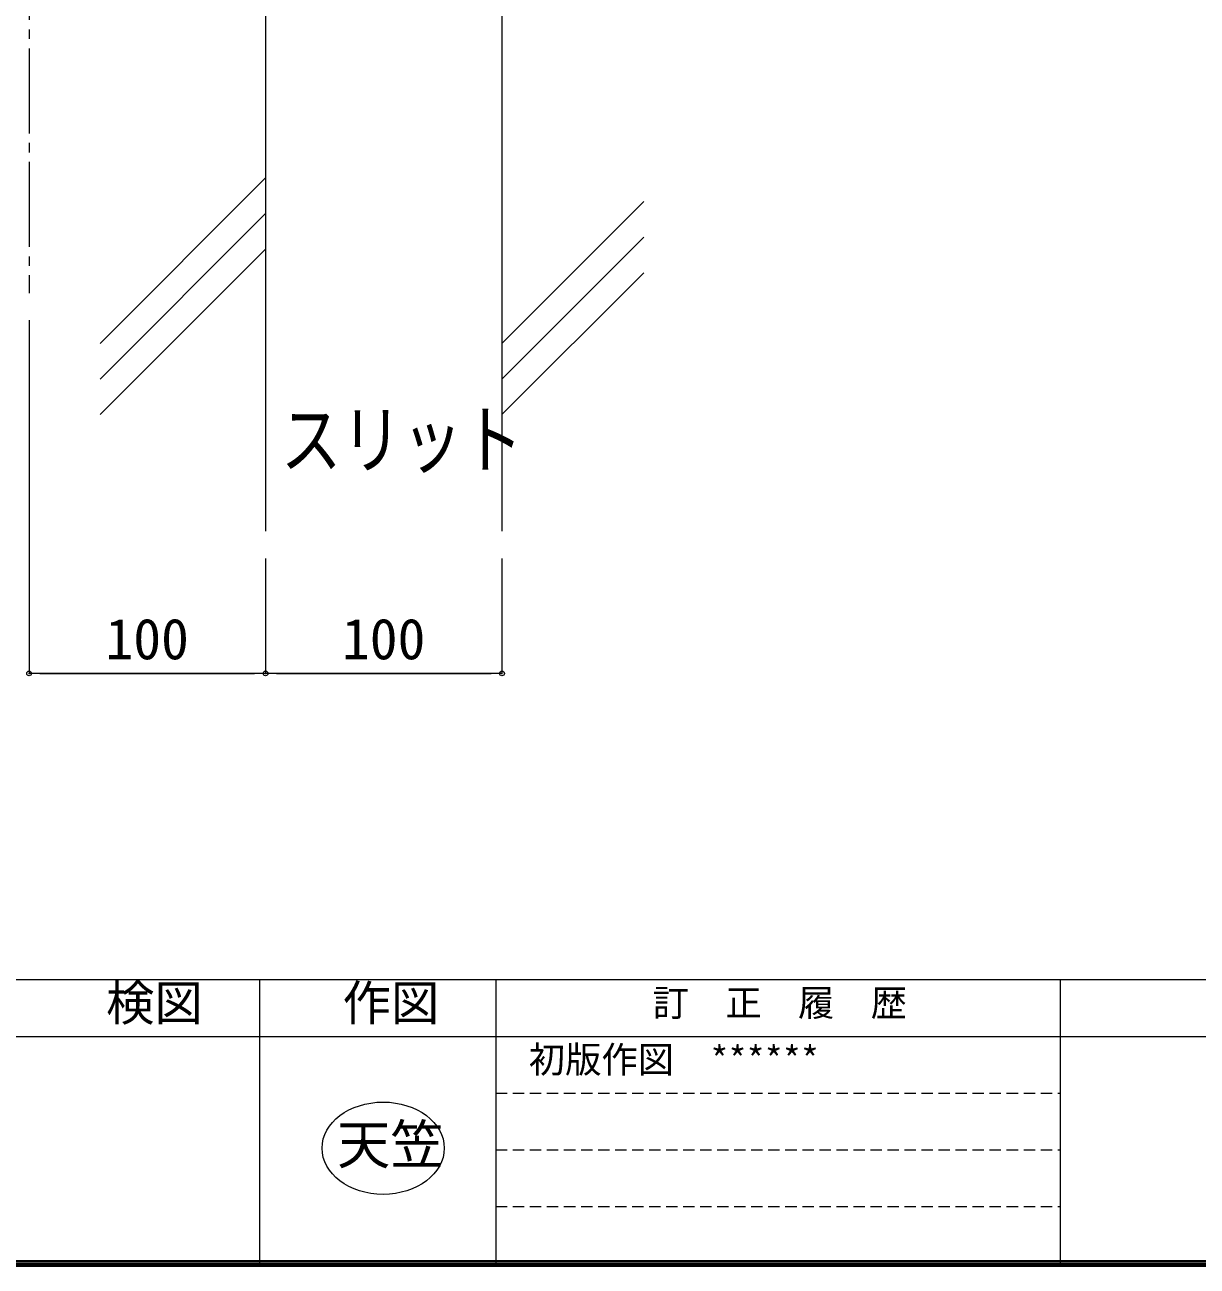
# Model space of a CAD drawing. Units: millimetres at full size. Extents: x -1603 to 1599, y -1129 to 1133.
# Drawn here: x -525 to -29, y -1129 to -604 of the extents above; entities that cross this region are included whole.
import ezdxf
from ezdxf.enums import TextEntityAlignment as Align

# ---------------------------------------------------------------- set-up
doc = ezdxf.new("R2010")
doc.units = ezdxf.units.MM
doc.header["$LTSCALE"] = 4
doc.header["$PDMODE"] = 32
doc.header["$PDSIZE"] = 2
doc.linetypes.add('CHAIN2', pattern=[12, 9, -1, 1, -1])
doc.linetypes.add('DASHED1', pattern=[1.8, 1.2, -0.6])
for name, color, linetype, lineweight in [('0-0_アンカー', 4, 'Continuous', 9), ('0-1_1手摺寸法', 3, 'Continuous', 18), ('0-3_2躯体線', 4, 'Continuous', 9), ('0-4_3中心線', 2, 'CHAIN2', 18), ('0-7_6ﾊｯﾁﾝｸﾞ', 4, 'Continuous', 9), ('0-C_WAKU', 7, 'Continuous', 18)]:
    doc.layers.add(name, color=color, linetype=linetype, lineweight=lineweight)
doc.layers.add('0-A_MOJI', color=6, linetype='Continuous')
doc.styles.add('ＭＳ ゴシック', font='')
doc.styles.get('ＭＳ ゴシック').set_extended_font_data('MS Gothic')

msp = doc.modelspace()

# ---------------------------------------------------------------- linework, layer by layer
at = {"layer": '0-0_アンカー'}
msp.add_ellipse((-373.675, -1079.298), major_axis=(25.847, 0), ratio=0.755094, dxfattribs=at)
at = {"layer": '0-1_1手摺寸法'}
for p, q in [((-523.417, -729.057), (-523.417, -878.489)), ((-423.417, -829.799), (-423.417, -878.489)), ((-423.417, -829.799), (-423.417, -878.489)), ((-323.417, -829.799), (-323.417, -878.489)), ((-423.417, -878.489), (-523.417, -878.489)), ((-518.817, -878.489), (-428.017, -878.489)), ((-323.417, -878.489), (-423.417, -878.489)), ((-418.817, -878.489), (-328.017, -878.489))]:
    msp.add_line(p, q, dxfattribs=at)
for p in [(-523.417, -878.489), (-423.417, -878.489), (-323.417, -878.489)]:
    msp.add_point(p, dxfattribs=at)
at = {"layer": '0-3_2躯体線'}
for p, q in [((-323.417, -24.67), (-323.417, -818.299)), ((-423.417, -592.557), (-423.417, -818.299))]:
    msp.add_line(p, q, dxfattribs=at)
at = {"layer": '0-4_3中心線'}
msp.add_line((-523.417, -134.057), (-523.417, -717.557), dxfattribs=at)
at = {"layer": '0-7_6ﾊｯﾁﾝｸﾞ'}
for p, q in [((-423.417, -668.852), (-493.417, -738.852)), ((-263.417, -678.852), (-323.417, -738.852)), ((-423.417, -683.923), (-493.417, -753.923)), ((-263.417, -693.923), (-323.417, -753.923)), ((-423.417, -698.994), (-493.417, -768.994)), ((-263.417, -708.994), (-323.417, -768.994))]:
    msp.add_line(p, q, dxfattribs=at)
at = {"layer": '0-C_WAKU'}
for p, q in [((-1602, -1008), (1598, -1008)), ((-426, -1008), (-426, -1128)), ((-326, -1008), (-326, -1128)), ((-87.333, -1008), (-87.333, -1128)), ((-626, -1032), (-326, -1032)), ((-326, -1032), (-87.333, -1032)), ((-87.333, -1032), (214, -1032)), ((-1602.6, -1128.6), (1598.6, -1128.6)), ((-1602, -1128), (1598, -1128)), ((-1601.4, -1127.4), (1597.4, -1127.4)), ((-1600.8, -1126.8), (1596.8, -1126.8)), ((-1603.2, -1129.2), (1599.2, -1129.2))]:
    msp.add_line(p, q, dxfattribs=at)
at = {"layer": '0-C_WAKU', "linetype": 'DASHED1'}
for p, q in [((-326, -1056), (-87.333, -1056)), ((-326, -1080), (-87.333, -1080)), ((-326, -1104), (-87.333, -1104))]:
    msp.add_line(p, q, dxfattribs=at)

# ---------------------------------------------------------------- texts
at = {"layer": '0-0_アンカー', "style": 'ＭＳ ゴシック', "width": 0.8}
msp.add_text('スリット', height=23.46, dxfattribs=at).set_placement((-416.956, -798.306), align=Align.BOTTOM_LEFT)
at = {"layer": '0-0_アンカー', "style": 'ＭＳ ゴシック'}
for s, height, p in [('初版作図\u3000******', 11.26, (-312.094, -1050.819)), ('天笠', 16.52, (-393.167, -1090.908))]:
    msp.add_text(s, height=height, dxfattribs=at).set_placement(p, align=Align.BOTTOM_LEFT)
at = {"layer": '0-1_1手摺寸法', "style": 'ＭＳ ゴシック'}
for p in [(-491.081, -877.67), (-391.081, -877.67)]:
    msp.add_text('100', height=17.27, dxfattribs=at).set_placement(p, align=Align.BOTTOM_LEFT)
at = {"layer": '0-A_MOJI', "style": 'ＭＳ ゴシック'}
for s, height, p in [('検図', 15.01, (-490.862, -1029.842)), ('作図', 15.01, (-390.862, -1029.842)), ('訂\u3000正\u3000履\u3000歴', 11.26, (-259.675, -1026.819))]:
    msp.add_text(s, height=height, dxfattribs=at).set_placement(p, align=Align.BOTTOM_LEFT)

doc.saveas('drawing.dxf')
